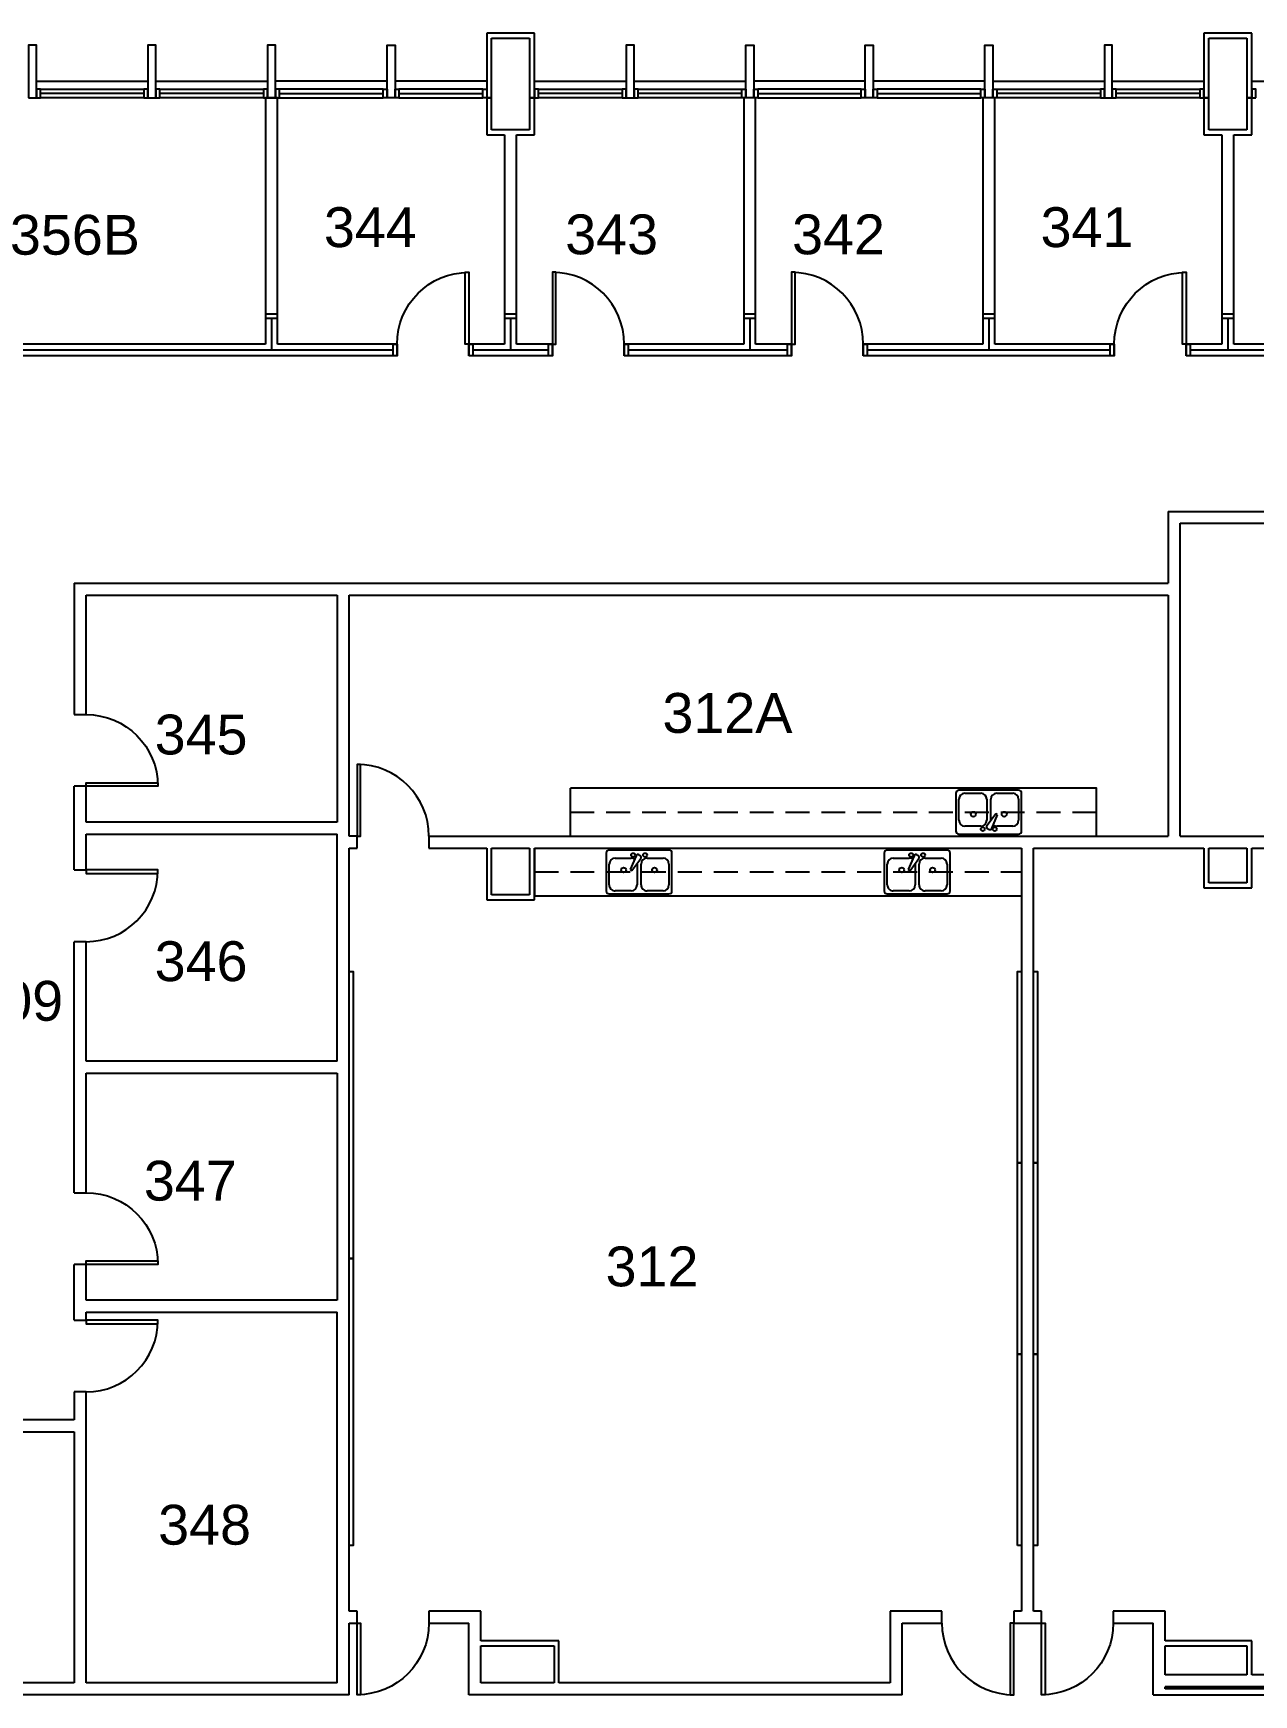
# Model space of a CAD drawing. Header units: inches. Extents: x 0 to 4788, y -1578 to 1209.
# Drawn here: x 2739 to 3352, y 0 to 834 of the extents above; entities that cross this region are included whole.
import ezdxf

# ---------------------------------------------------------------- set-up
doc = ezdxf.new("R2010")
doc.units = ezdxf.units.IN
doc.header["$LTSCALE"] = 48
doc.header["$MEASUREMENT"] = 0
doc.linetypes.add('DASH2', pattern=[0.375, 0.25, -0.125])
doc.layers.add('A-Anno-Note', color=231, linetype='Continuous', lineweight=25)
doc.layers.add('A-FLOR-CASE', color=3, linetype='Continuous', lineweight=25)
for name, color, linetype in [('A-DOOR', 4, 'Continuous'), ('A-GLAZ', 3, 'Continuous'), ('A-GLAZ-GLSS', 3, 'Continuous'), ('A-WALL', 5, 'Continuous'), ('A-WALL-JAMB', 6, 'Continuous')]:
    doc.layers.add(name, color=color, linetype=linetype)
doc.styles.add('ATT', font='txt')

# ---------------------------------------------------------------- blocks, each defined once
blk = doc.blocks.new('15PSNK10')
at = {"color": 0, "linetype": 'ByBlock'}
for p, q in [((0, 15), (0, -15)), ((20.5, 16.5), (1.5, 16.5)), ((4, 4), (4, 12)), ((7, 15), (17.5, 15)), ((20.5, 12), (20.5, 4)), ((22, -15), (22, 15)), ((2.37, -0.1), (2.77, 0.6)), ((10.18, -3.57), (4.27, 0.87)), ((17.5, 1), (7, 1)), ((2.88, -1.54), (9.68, -4.43)), ((4, -12), (4, -4)), ((7.04, -1), (17.5, -1)), ((9.68, -4.43), (10.18, -3.57)), ((20.5, -4), (20.5, -12)), ((1.5, -16.5), (20.5, -16.5)), ((17.5, -15), (7, -15))]:
    blk.add_line(p, q, dxfattribs=at)
for centre, radius in [((10, 7.75), 1.25), ((2.5, 3), 1), ((2.5, -3), 1), ((10, -7.75), 1.25)]:
    blk.add_circle(centre, radius, dxfattribs=at)
for centre, radius, start, end in [((1.5, 15), 1.5, 90, 180), ((7, 12), 3, 90, 180), ((17.5, 12), 3, 0, 90), ((20.5, 15), 1.5, 0, 90), ((3.63, 0.1), 1, 50.53768, 150), ((7, 4), 3, 180, 270), ((17.5, 4), 3, 270, 0), ((3.23, -0.6), 1, 150, 249.46232), ((7, -4), 3, 146.60703, 180), ((17.5, -4), 3, 0, 90), ((1.5, -15), 1.5, 180, 270), ((7, -12), 3, 180, 270), ((17.5, -12), 3, 270, 0), ((20.5, -15), 1.5, 270, 0)]:
    blk.add_arc(centre, radius, start, end, dxfattribs=at)
at = {"color": 0, "linetype": 'ByBlock', "style": 'ATT'}
for tag, p, flags in [('ITEM', (0, -26), 3), ('ROOM_NUMBER', (0, -35), 1)]:
    blk.add_attdef(tag, p, '', height=6, dxfattribs=dict(at, flags=flags))
blk = doc.blocks.new('*U533')
at = {"linetype": 'ByBlock', "lineweight": -2}
for p, q in [((111, 0), (6, 0)), ((6, -6), (111, -6))]:
    blk.add_line(p, q, dxfattribs=at)
at = {"lineweight": -2}
for p, q in [((111, 0), (6, 0)), ((6, -6), (111, -6))]:
    blk.add_line(p, q, dxfattribs=at)
blk = doc.blocks.new('*U536')
at = {"linetype": 'ByBlock', "lineweight": -2}
for p, q in [((129.5, 0), (6, 0)), ((129.5, -6), (129.5, 0)), ((6, -6), (129.5, -6))]:
    blk.add_line(p, q, dxfattribs=at)
at = {"lineweight": -2}
for p, q in [((129.5, 0), (6, 0)), ((129.5, -6), (129.5, 0)), ((6, -6), (129.5, -6))]:
    blk.add_line(p, q, dxfattribs=at)
blk = doc.blocks.new('*U537')
at = {"linetype": 'ByBlock', "lineweight": -2}
for p, q in [((129.5, 0), (6, 0)), ((129.5, -6), (129.5, 0)), ((6, -6), (129.5, -6))]:
    blk.add_line(p, q, dxfattribs=at)
at = {"lineweight": -2}
for p, q in [((129.5, 0), (6, 0)), ((129.5, -6), (129.5, 0)), ((6, -6), (129.5, -6))]:
    blk.add_line(p, q, dxfattribs=at)
blk = doc.blocks.new('*U538')
at = {"linetype": 'ByBlock', "lineweight": -2}
for p, q in [((129.5, 0), (6, 0)), ((129.5, -6), (129.5, 0)), ((6, -6), (129.5, -6))]:
    blk.add_line(p, q, dxfattribs=at)
at = {"lineweight": -2}
for p, q in [((129.5, 0), (6, 0)), ((129.5, -6), (129.5, 0)), ((6, -6), (129.5, -6))]:
    blk.add_line(p, q, dxfattribs=at)
blk = doc.blocks.new('*U540')
at = {"linetype": 'ByBlock', "lineweight": -2}
for p, q in [((37, 0), (0, 0)), ((60, 0), (43, 0)), ((60, -6), (60, 0)), ((96, 0), (96, -6)), ((96, 0), (138, 0)), ((138, -6), (138, 0)), ((174, 0), (174, -6)), ((174, 0), (300, 0)), ((300, -6), (300, 0)), ((336, 0), (336, -6)), ((336, 0), (378, 0)), ((378, -6), (378, 0)), ((414, 0), (414, -6)), ((414, 0), (540, 0)), ((696, 0), (696, -6)), ((696, 0), (738, 0)), ((738, -6), (738, 0)), ((774, 0), (1014, 0)), ((774, 0), (774, -6)), ((0, -6), (60, -6)), ((96, -6), (114, -6)), ((120, -6), (138, -6)), ((174, -6), (234, -6)), ((240, -6), (300, -6)), ((336, -6), (354, -6)), ((360, -6), (378, -6)), ((414, -6), (474, -6)), ((480, -6), (540, -6)), ((540, -6), (540, 0)), ((576, 0), (576, -6)), ((576, 0), (660, 0)), ((576, -6), (594, -6)), ((600, -6), (660, -6)), ((660, -6), (660, 0)), ((696, -6), (714, -6)), ((720, -6), (738, -6)), ((774, -6), (834, -6)), ((840, -6), (1014, -6))]:
    blk.add_line(p, q, dxfattribs=at)
at = {"lineweight": -2}
for p, q in [((37, 0), (0, 0)), ((60, 0), (43, 0)), ((60, -6), (60, 0)), ((96, 0), (96, -6)), ((96, 0), (138, 0)), ((138, -6), (138, 0)), ((174, 0), (174, -6)), ((174, 0), (300, 0)), ((300, -6), (300, 0)), ((336, 0), (336, -6)), ((336, 0), (378, 0)), ((378, -6), (378, 0)), ((414, 0), (414, -6)), ((414, 0), (540, 0)), ((696, 0), (696, -6)), ((696, 0), (738, 0)), ((738, -6), (738, 0)), ((774, 0), (1014, 0)), ((774, 0), (774, -6)), ((0, -6), (60, -6)), ((96, -6), (114, -6)), ((120, -6), (138, -6)), ((174, -6), (234, -6)), ((240, -6), (300, -6)), ((336, -6), (354, -6)), ((360, -6), (378, -6)), ((414, -6), (474, -6)), ((480, -6), (540, -6)), ((540, -6), (540, 0)), ((576, 0), (576, -6)), ((576, 0), (660, 0)), ((576, -6), (594, -6)), ((600, -6), (660, -6)), ((660, -6), (660, 0)), ((696, -6), (714, -6)), ((720, -6), (738, -6)), ((774, -6), (834, -6)), ((840, -6), (1014, -6))]:
    blk.add_line(p, q, dxfattribs=at)
blk = doc.blocks.new('*U522')
at = {"linetype": 'ByBlock', "lineweight": -2}
for p, q in [((111, 0), (6, 0)), ((6, -6), (111, -6))]:
    blk.add_line(p, q, dxfattribs=at)
at = {"lineweight": -2}
for p, q in [((111, 0), (6, 0)), ((6, -6), (111, -6))]:
    blk.add_line(p, q, dxfattribs=at)
blk = doc.blocks.new('*U35')
at = {"linetype": 'ByBlock', "lineweight": -2}
for p, q in [((17.25, 0), (-1.25, 0)), ((1.25, -2.5), (17.25, -2.5)), ((17.25, -2.5), (17.25, 0))]:
    blk.add_line(p, q, dxfattribs=at)
at = {"lineweight": -2}
for p, q in [((17.25, 0), (-1.25, 0)), ((1.25, -2.5), (17.25, -2.5)), ((17.25, -2.5), (17.25, 0))]:
    blk.add_line(p, q, dxfattribs=at)
blk = doc.blocks.new('*U36')
at = {"linetype": 'ByBlock', "lineweight": -2}
for p, q in [((0, 0), (0, -2.5)), ((32.5, 0), (0, 0)), ((0, -2.5), (30, -2.5))]:
    blk.add_line(p, q, dxfattribs=at)
at = {"lineweight": -2}
for p, q in [((0, 0), (0, -2.5)), ((32.5, 0), (0, 0)), ((0, -2.5), (30, -2.5))]:
    blk.add_line(p, q, dxfattribs=at)
blk = doc.blocks.new('*U37')
at = {"linetype": 'ByBlock', "lineweight": -2}
for p, q in [((17.25, 0), (1.25, 0)), ((17.25, -2.5), (17.25, 0)), ((-1.25, -2.5), (17.25, -2.5))]:
    blk.add_line(p, q, dxfattribs=at)
at = {"lineweight": -2}
for p, q in [((17.25, 0), (1.25, 0)), ((17.25, -2.5), (17.25, 0)), ((-1.25, -2.5), (17.25, -2.5))]:
    blk.add_line(p, q, dxfattribs=at)
blk = doc.blocks.new('*U38')
at = {"linetype": 'ByBlock', "lineweight": -2}
for p, q in [((0, 0), (0, -2.5)), ((30, 0), (0, 0)), ((0, -2.5), (32.5, -2.5))]:
    blk.add_line(p, q, dxfattribs=at)
at = {"lineweight": -2}
for p, q in [((0, 0), (0, -2.5)), ((30, 0), (0, 0)), ((0, -2.5), (32.5, -2.5))]:
    blk.add_line(p, q, dxfattribs=at)
blk = doc.blocks.new('*U39')
at = {"linetype": 'ByBlock', "lineweight": -2}
for p, q in [((6.5, 1.25), (-2.5, 1.25)), ((21.5, 1.25), (12.5, 1.25)), ((0, -1.25), (19, -1.25))]:
    blk.add_line(p, q, dxfattribs=at)
at = {"lineweight": -2}
for p, q in [((6.5, 1.25), (-2.5, 1.25)), ((21.5, 1.25), (12.5, 1.25)), ((0, -1.25), (19, -1.25))]:
    blk.add_line(p, q, dxfattribs=at)
blk = doc.blocks.new('*U40')
at = {"linetype": 'ByBlock', "lineweight": -2}
for p, q in [((19, 1.25), (0, 1.25)), ((-2.5, -1.25), (21.5, -1.25))]:
    blk.add_line(p, q, dxfattribs=at)
at = {"lineweight": -2}
for p, q in [((19, 1.25), (0, 1.25)), ((-2.5, -1.25), (21.5, -1.25))]:
    blk.add_line(p, q, dxfattribs=at)
blk = doc.blocks.new('*U41')
at = {"linetype": 'ByBlock', "lineweight": -2}
for p, q in [((17.25, 0), (-1.25, 0)), ((17.25, -2.5), (17.25, 0)), ((1.25, -2.5), (17.25, -2.5))]:
    blk.add_line(p, q, dxfattribs=at)
at = {"lineweight": -2}
for p, q in [((17.25, 0), (-1.25, 0)), ((17.25, -2.5), (17.25, 0)), ((1.25, -2.5), (17.25, -2.5))]:
    blk.add_line(p, q, dxfattribs=at)
blk = doc.blocks.new('*U42')
at = {"linetype": 'ByBlock', "lineweight": -2}
for p, q in [((0, 0), (0, -2.5)), ((32.5, 0), (0, 0)), ((0, -2.5), (30, -2.5))]:
    blk.add_line(p, q, dxfattribs=at)
at = {"lineweight": -2}
for p, q in [((0, 0), (0, -2.5)), ((32.5, 0), (0, 0)), ((0, -2.5), (30, -2.5))]:
    blk.add_line(p, q, dxfattribs=at)
blk = doc.blocks.new('*U43')
at = {"linetype": 'ByBlock', "lineweight": -2}
for p, q in [((-1.25, -2.5), (17.25, -2.5)), ((17.25, 0), (1.25, 0)), ((17.25, -2.5), (17.25, 0))]:
    blk.add_line(p, q, dxfattribs=at)
at = {"lineweight": -2}
for p, q in [((-1.25, -2.5), (17.25, -2.5)), ((17.25, 0), (1.25, 0)), ((17.25, -2.5), (17.25, 0))]:
    blk.add_line(p, q, dxfattribs=at)
blk = doc.blocks.new('*U44')
at = {"linetype": 'ByBlock', "lineweight": -2}
for p, q in [((0, 0), (0, -2.5)), ((30, 0), (0, 0)), ((0, -2.5), (32.5, -2.5))]:
    blk.add_line(p, q, dxfattribs=at)
at = {"lineweight": -2}
for p, q in [((0, 0), (0, -2.5)), ((30, 0), (0, 0)), ((0, -2.5), (32.5, -2.5))]:
    blk.add_line(p, q, dxfattribs=at)
blk = doc.blocks.new('*U45')
at = {"linetype": 'ByBlock', "lineweight": -2}
for p, q in [((6.5, 1.25), (-2.5, 1.25)), ((21.5, 1.25), (12.5, 1.25)), ((0, -1.25), (19, -1.25))]:
    blk.add_line(p, q, dxfattribs=at)
at = {"lineweight": -2}
for p, q in [((6.5, 1.25), (-2.5, 1.25)), ((21.5, 1.25), (12.5, 1.25)), ((0, -1.25), (19, -1.25))]:
    blk.add_line(p, q, dxfattribs=at)
blk = doc.blocks.new('*U46')
at = {"linetype": 'ByBlock', "lineweight": -2}
for p, q in [((19, 1.25), (0, 1.25)), ((-2.5, -1.25), (21.5, -1.25))]:
    blk.add_line(p, q, dxfattribs=at)
at = {"lineweight": -2}
for p, q in [((19, 1.25), (0, 1.25)), ((-2.5, -1.25), (21.5, -1.25))]:
    blk.add_line(p, q, dxfattribs=at)
blk = doc.blocks.new('*U55')
at = {"linetype": 'ByBlock', "lineweight": -2}
for p, q in [((124, 0), (3, 0)), ((166, 0), (130, 0)), ((3, -6), (160, -6))]:
    blk.add_line(p, q, dxfattribs=at)
at = {"lineweight": -2}
for p, q in [((124, 0), (3, 0)), ((166, 0), (130, 0)), ((3, -6), (160, -6))]:
    blk.add_line(p, q, dxfattribs=at)
blk = doc.blocks.new('*U58')
at = {"linetype": 'ByBlock', "lineweight": -2}
for p, q in [((10, 3), (6, 3)), ((10, -3), (10, 3)), ((46, 3), (46, -3)), ((46, 3), (97.75, 3)), ((97.75, 3), (417, 3)), ((423, 3), (647, 3)), ((647, -3), (647, 3)), ((683, 3), (683, -3)), ((687, 3), (683, 3)), ((6, -3), (10, -3)), ((46, -3), (75, -3)), ((77.5, -3), (96.5, -3)), ((99, -3), (343.5, -3)), ((349.5, -3), (435, -3)), ((437.5, -3), (456.5, -3)), ((459, -3), (647, -3)), ((683, -3), (687, -3))]:
    blk.add_line(p, q, dxfattribs=at)
at = {"lineweight": -2}
for p, q in [((10, 3), (6, 3)), ((10, -3), (10, 3)), ((46, 3), (46, -3)), ((46, 3), (97.75, 3)), ((97.75, 3), (417, 3)), ((423, 3), (647, 3)), ((647, -3), (647, 3)), ((683, 3), (683, -3)), ((687, 3), (683, 3)), ((6, -3), (10, -3)), ((46, -3), (75, -3)), ((77.5, -3), (96.5, -3)), ((99, -3), (343.5, -3)), ((349.5, -3), (435, -3)), ((437.5, -3), (456.5, -3)), ((459, -3), (647, -3)), ((683, -3), (687, -3))]:
    blk.add_line(p, q, dxfattribs=at)
blk = doc.blocks.new('*U59')
at = {"linetype": 'ByBlock', "lineweight": -2}
for p, q in [((132, 0), (6, 0)), ((152, 0), (138, 0)), ((152, -6), (152, 0)), ((188, 0), (188, -6)), ((188, 0), (216, 0)), ((252, 0), (378, 0)), ((378, -6), (378, 0)), ((414, 0), (456, 0)), ((414, 0), (414, -6)), ((456, -6), (456, 0)), ((492, 0), (492, -6)), ((558, 0), (492, 0)), ((6, -6), (152, -6)), ((188, -6), (192, -6)), ((198, -6), (216, -6)), ((216, -6), (216, 0)), ((252, 0), (252, -6)), ((252, -6), (312, -6)), ((318, -6), (378, -6)), ((414, -6), (432, -6)), ((438, -6), (456, -6)), ((492, -6), (552, -6))]:
    blk.add_line(p, q, dxfattribs=at)
at = {"lineweight": -2}
for p, q in [((132, 0), (6, 0)), ((152, 0), (138, 0)), ((152, -6), (152, 0)), ((188, 0), (188, -6)), ((188, 0), (216, 0)), ((252, 0), (378, 0)), ((378, -6), (378, 0)), ((414, 0), (456, 0)), ((414, 0), (414, -6)), ((456, -6), (456, 0)), ((492, 0), (492, -6)), ((558, 0), (492, 0)), ((6, -6), (152, -6)), ((188, -6), (192, -6)), ((198, -6), (216, -6)), ((216, -6), (216, 0)), ((252, 0), (252, -6)), ((252, -6), (312, -6)), ((318, -6), (378, -6)), ((414, -6), (432, -6)), ((438, -6), (456, -6)), ((492, -6), (552, -6))]:
    blk.add_line(p, q, dxfattribs=at)
blk = doc.blocks.new('*U62')
at = {"linetype": 'ByBlock', "lineweight": -2}
for p, q in [((22.75, 0), (-1.25, 0)), ((1.25, -2.5), (20.25, -2.5))]:
    blk.add_line(p, q, dxfattribs=at)
at = {"lineweight": -2}
for p, q in [((22.75, 0), (-1.25, 0)), ((1.25, -2.5), (20.25, -2.5))]:
    blk.add_line(p, q, dxfattribs=at)
blk = doc.blocks.new('*U63')
at = {"linetype": 'ByBlock', "lineweight": -2}
for p, q in [((38.04, 0), (1.25, 0)), ((-1.25, -2.5), (38.04, -2.5))]:
    blk.add_line(p, q, dxfattribs=at)
at = {"lineweight": -2}
for p, q in [((38.04, 0), (1.25, 0)), ((-1.25, -2.5), (38.04, -2.5))]:
    blk.add_line(p, q, dxfattribs=at)
blk = doc.blocks.new('*U64')
at = {"linetype": 'ByBlock', "lineweight": -2}
for p, q in [((18.5, 1.25), (-2.5, 1.25)), ((0, -1.25), (18.5, -1.25))]:
    blk.add_line(p, q, dxfattribs=at)
at = {"lineweight": -2}
for p, q in [((18.5, 1.25), (-2.5, 1.25)), ((0, -1.25), (18.5, -1.25))]:
    blk.add_line(p, q, dxfattribs=at)
blk = doc.blocks.new('*U65')
at = {"linetype": 'ByBlock', "lineweight": -2}
for p, q in [((42.25, 0), (1.25, 0)), ((-1.25, -2.5), (42.25, -2.5))]:
    blk.add_line(p, q, dxfattribs=at)
at = {"lineweight": -2}
for p, q in [((42.25, 0), (1.25, 0)), ((-1.25, -2.5), (42.25, -2.5))]:
    blk.add_line(p, q, dxfattribs=at)
blk = doc.blocks.new('*U66')
at = {"linetype": 'ByBlock', "lineweight": -2}
for p, q in [((14.5, 1.25), (-2.5, 1.25)), ((0, -1.25), (14.5, -1.25))]:
    blk.add_line(p, q, dxfattribs=at)
at = {"lineweight": -2}
for p, q in [((14.5, 1.25), (-2.5, 1.25)), ((0, -1.25), (14.5, -1.25))]:
    blk.add_line(p, q, dxfattribs=at)
blk = doc.blocks.new('*U67')
at = {"linetype": 'ByBlock', "lineweight": -2}
for p, q in [((22.75, 0), (-1.25, 0)), ((1.25, -2.5), (20.25, -2.5))]:
    blk.add_line(p, q, dxfattribs=at)
at = {"lineweight": -2}
for p, q in [((22.75, 0), (-1.25, 0)), ((1.25, -2.5), (20.25, -2.5))]:
    blk.add_line(p, q, dxfattribs=at)
blk = doc.blocks.new('*U68')
at = {"linetype": 'ByBlock', "lineweight": -2}
for p, q in [((22.03, 1.25), (2.03, 1.25)), ((2.03, -1.25), (19.53, -1.25))]:
    blk.add_line(p, q, dxfattribs=at)
at = {"lineweight": -2}
for p, q in [((22.03, 1.25), (2.03, 1.25)), ((2.03, -1.25), (19.53, -1.25))]:
    blk.add_line(p, q, dxfattribs=at)
blk = doc.blocks.new('*U69')
at = {"linetype": 'ByBlock', "lineweight": -2}
for p, q in [((26, 1.25), (0, 1.25)), ((2.5, -1.25), (26, -1.25))]:
    blk.add_line(p, q, dxfattribs=at)
at = {"lineweight": -2}
for p, q in [((26, 1.25), (0, 1.25)), ((2.5, -1.25), (26, -1.25))]:
    blk.add_line(p, q, dxfattribs=at)
blk = doc.blocks.new('*U70')
at = {"linetype": 'ByBlock', "lineweight": -2}
for p, q in [((29.09, 1.25), (3.09, 1.25)), ((3.09, -1.25), (26.59, -1.25))]:
    blk.add_line(p, q, dxfattribs=at)
at = {"lineweight": -2}
for p, q in [((29.09, 1.25), (3.09, 1.25)), ((3.09, -1.25), (26.59, -1.25))]:
    blk.add_line(p, q, dxfattribs=at)
blk = doc.blocks.new('*U71')
at = {"linetype": 'ByBlock', "lineweight": -2}
for p, q in [((6, 0), (192, 0)), ((0, -6), (36, -6)), ((42, -6), (425, -6)), ((312, 0), (198, 0)), ((318, 0), (432, 0)), ((431, -6), (552, -6)), ((552, 0), (438, 0))]:
    blk.add_line(p, q, dxfattribs=at)
at = {"lineweight": -2}
for p, q in [((6, 0), (192, 0)), ((0, -6), (36, -6)), ((42, -6), (425, -6)), ((312, 0), (198, 0)), ((318, 0), (432, 0)), ((431, -6), (552, -6)), ((552, 0), (438, 0))]:
    blk.add_line(p, q, dxfattribs=at)
blk = doc.blocks.new('*U72')
at = {"linetype": 'ByBlock', "lineweight": -2}
for p, q in [((383, 3), (0, 3)), ((0, -3), (383, -3))]:
    blk.add_line(p, q, dxfattribs=at)
at = {"lineweight": -2}
for p, q in [((383, 3), (0, 3)), ((0, -3), (383, -3))]:
    blk.add_line(p, q, dxfattribs=at)
blk = doc.blocks.new('*U107')
at = {"linetype": 'ByBlock', "lineweight": -2}
for p, q in [((20, 1.25), (0, 1.25)), ((2.5, -1.25), (20, -1.25))]:
    blk.add_line(p, q, dxfattribs=at)
at = {"lineweight": -2}
for p, q in [((20, 1.25), (0, 1.25)), ((2.5, -1.25), (20, -1.25))]:
    blk.add_line(p, q, dxfattribs=at)
blk = doc.blocks.new('*U108')
at = {"linetype": 'ByBlock', "lineweight": -2}
for p, q in [((10, 0), (6, 0)), ((6, -6), (10, -6)), ((10, -6), (10, 0)), ((46, 0), (46, -6)), ((72, 0), (46, 0)), ((46, -6), (66, -6))]:
    blk.add_line(p, q, dxfattribs=at)
at = {"lineweight": -2}
for p, q in [((10, 0), (6, 0)), ((6, -6), (10, -6)), ((10, -6), (10, 0)), ((46, 0), (46, -6)), ((72, 0), (46, 0)), ((46, -6), (66, -6))]:
    blk.add_line(p, q, dxfattribs=at)
blk = doc.blocks.new('*U109')
at = {"linetype": 'ByBlock', "lineweight": -2}
for p, q in [((0, 0), (36, 0)), ((6, -6), (24.5, -6)), ((27, -6), (42, -6))]:
    blk.add_line(p, q, dxfattribs=at)
at = {"lineweight": -2}
for p, q in [((0, 0), (36, 0)), ((6, -6), (24.5, -6)), ((27, -6), (42, -6))]:
    blk.add_line(p, q, dxfattribs=at)
blk = doc.blocks.new('*U110')
at = {"linetype": 'ByBlock', "lineweight": -2}
for p, q in [((-6, 0), (249, 0)), ((249, 0), (369, 0)), ((489, 0), (630, 0)), ((0, -6), (126, -6)), ((132, -6), (246, -6)), ((252, -6), (261, -6)), ((263.5, -6), (282.5, -6)), ((285, -6), (366, -6)), ((489, 0), (369, 0)), ((372, -6), (486, -6)), ((492, -6), (606, -6)), ((612, -6), (624, -6))]:
    blk.add_line(p, q, dxfattribs=at)
at = {"lineweight": -2}
for p, q in [((-6, 0), (249, 0)), ((249, 0), (369, 0)), ((489, 0), (630, 0)), ((0, -6), (126, -6)), ((132, -6), (246, -6)), ((252, -6), (261, -6)), ((263.5, -6), (282.5, -6)), ((285, -6), (366, -6)), ((489, 0), (369, 0)), ((372, -6), (486, -6)), ((492, -6), (606, -6)), ((612, -6), (624, -6))]:
    blk.add_line(p, q, dxfattribs=at)
blk = doc.blocks.new('*U111')
at = {"linetype": 'ByBlock', "lineweight": -2}
for p, q in [((26, 0), (0, 0)), ((66, 0), (62, 0)), ((6, -6), (26, -6)), ((26, -6), (26, 0)), ((62, 0), (62, -6)), ((62, -6), (69, -6))]:
    blk.add_line(p, q, dxfattribs=at)
at = {"lineweight": -2}
for p, q in [((26, 0), (0, 0)), ((66, 0), (62, 0)), ((6, -6), (26, -6)), ((26, -6), (26, 0)), ((62, 0), (62, -6)), ((62, -6), (69, -6))]:
    blk.add_line(p, q, dxfattribs=at)
blk = doc.blocks.new('*U112')
at = {"linetype": 'ByBlock', "lineweight": -2}
for p, q in [((42, 0), (6, 0)), ((0, -6), (36, -6))]:
    blk.add_line(p, q, dxfattribs=at)
at = {"lineweight": -2}
for p, q in [((42, 0), (6, 0)), ((0, -6), (36, -6))]:
    blk.add_line(p, q, dxfattribs=at)
blk = doc.blocks.new('*U113')
at = {"linetype": 'ByBlock', "lineweight": -2}
for p, q in [((-6, 0), (211.5, 0)), ((0, -6), (166.21, -6)), ((168.71, -6), (205.5, -6))]:
    blk.add_line(p, q, dxfattribs=at)
at = {"lineweight": -2}
for p, q in [((-6, 0), (211.5, 0)), ((0, -6), (166.21, -6)), ((168.71, -6), (205.5, -6))]:
    blk.add_line(p, q, dxfattribs=at)
blk = doc.blocks.new('*U114')
at = {"linetype": 'ByBlock', "lineweight": -2}
for p, q in [((7, 0), (3, 0)), ((7, -6), (7, 0)), ((43, 0), (43, -6)), ((69, 0), (43, 0)), ((0, -6), (7, -6)), ((43, -6), (63, -6))]:
    blk.add_line(p, q, dxfattribs=at)
at = {"lineweight": -2}
for p, q in [((7, 0), (3, 0)), ((7, -6), (7, 0)), ((43, 0), (43, -6)), ((69, 0), (43, 0)), ((0, -6), (7, -6)), ((43, -6), (63, -6))]:
    blk.add_line(p, q, dxfattribs=at)
blk = doc.blocks.new('*U115')
at = {"linetype": 'ByBlock', "lineweight": -2}
for p, q in [((0, 0), (36, 0)), ((3, -6), (4, -6)), ((10, -6), (24.5, -6)), ((27, -6), (42, -6))]:
    blk.add_line(p, q, dxfattribs=at)
at = {"lineweight": -2}
for p, q in [((0, 0), (36, 0)), ((3, -6), (4, -6)), ((10, -6), (24.5, -6)), ((27, -6), (42, -6))]:
    blk.add_line(p, q, dxfattribs=at)
blk = doc.blocks.new('*U151')
at = {"linetype": 'ByBlock', "lineweight": -2}
for p, q in [((0, 3), (549, 3)), ((6, -3), (132, -3)), ((138, -3), (549, -3))]:
    blk.add_line(p, q, dxfattribs=at)
at = {"lineweight": -2}
for p, q in [((0, 3), (549, 3)), ((6, -3), (132, -3)), ((138, -3), (549, -3))]:
    blk.add_line(p, q, dxfattribs=at)
blk = doc.blocks.new('*U152')
at = {"linetype": 'ByBlock', "lineweight": -2}
for p, q in [((0, 3), (344, 3)), ((387, 3), (350, 3)), ((6, -3), (270, -3)), ((276, -3), (387, -3))]:
    blk.add_line(p, q, dxfattribs=at)
at = {"lineweight": -2}
for p, q in [((0, 3), (344, 3)), ((387, 3), (350, 3)), ((6, -3), (270, -3)), ((276, -3), (387, -3))]:
    blk.add_line(p, q, dxfattribs=at)
blk = doc.blocks.new('*U252')
at = {"linetype": 'ByBlock', "lineweight": -2}
for p, q in [((132, 3), (6, 3)), ((6, -3), (132, -3))]:
    blk.add_line(p, q, dxfattribs=at)
at = {"lineweight": -2}
for p, q in [((132, 3), (6, 3)), ((6, -3), (132, -3))]:
    blk.add_line(p, q, dxfattribs=at)
blk = doc.blocks.new('*U254')
at = {"linetype": 'ByBlock', "lineweight": -2}
for p, q in [((60, 0), (0, 0)), ((60, -6), (60, 0)), ((96, 0), (96, -6)), ((114, 0), (96, 0)), ((138, 0), (120, 0)), ((174, 0), (174, -6)), ((234, 0), (174, 0)), ((354, 0), (336, 0)), ((0, -6), (60, -6)), ((96, -6), (138, -6)), ((138, -6), (138, 0)), ((174, -6), (300, -6)), ((300, 0), (240, 0)), ((300, -6), (300, 0)), ((336, 0), (336, -6)), ((336, -6), (378, -6)), ((378, 0), (360, 0)), ((378, -6), (378, 0)), ((414, 0), (414, -6)), ((414, 0), (474, 0)), ((414, -6), (456, -6)), ((462, -6), (498, -6)), ((492, 0), (480, 0))]:
    blk.add_line(p, q, dxfattribs=at)
at = {"lineweight": -2}
for p, q in [((60, 0), (0, 0)), ((60, -6), (60, 0)), ((96, 0), (96, -6)), ((114, 0), (96, 0)), ((138, 0), (120, 0)), ((174, 0), (174, -6)), ((234, 0), (174, 0)), ((354, 0), (336, 0)), ((0, -6), (60, -6)), ((96, -6), (138, -6)), ((138, -6), (138, 0)), ((174, -6), (300, -6)), ((300, 0), (240, 0)), ((300, -6), (300, 0)), ((336, 0), (336, -6)), ((336, -6), (378, -6)), ((378, 0), (360, 0)), ((378, -6), (378, 0)), ((414, 0), (414, -6)), ((414, 0), (474, 0)), ((414, -6), (456, -6)), ((462, -6), (498, -6)), ((492, 0), (480, 0))]:
    blk.add_line(p, q, dxfattribs=at)
blk = doc.blocks.new('*U258')
at = {"linetype": 'ByBlock', "lineweight": -2}
for p, q in [((132, 3), (6, 3)), ((6, -3), (132, -3))]:
    blk.add_line(p, q, dxfattribs=at)
at = {"lineweight": -2}
for p, q in [((132, 3), (6, 3)), ((6, -3), (132, -3))]:
    blk.add_line(p, q, dxfattribs=at)
blk = doc.blocks.new('*U259')
at = {"linetype": 'ByBlock', "lineweight": -2}
for p, q in [((132, 3), (6, 3)), ((6, -3), (132, -3))]:
    blk.add_line(p, q, dxfattribs=at)
at = {"lineweight": -2}
for p, q in [((132, 3), (6, 3)), ((6, -3), (132, -3))]:
    blk.add_line(p, q, dxfattribs=at)
blk = doc.blocks.new('*U412')
at = {"linetype": 'ByBlock', "lineweight": -2}
for p, q in [((247, 0), (-6, 0)), ((0, -3), (241, -3))]:
    blk.add_line(p, q, dxfattribs=at)
at = {"lineweight": -2}
for p, q in [((247, 0), (-6, 0)), ((0, -3), (241, -3))]:
    blk.add_line(p, q, dxfattribs=at)
blk = doc.blocks.new('*U414')
at = {"linetype": 'ByBlock', "lineweight": -2}
for p, q in [((0, 0), (55, 0)), ((0, -6), (19, -6)), ((30.5, -6), (258.5, -6)), ((61, 0), (302, 0)), ((261, -6), (302, -6))]:
    blk.add_line(p, q, dxfattribs=at)
at = {"lineweight": -2}
for p, q in [((0, 0), (55, 0)), ((0, -6), (19, -6)), ((30.5, -6), (258.5, -6)), ((61, 0), (302, 0)), ((261, -6), (302, -6))]:
    blk.add_line(p, q, dxfattribs=at)

msp = doc.modelspace()

# ---------------------------------------------------------------- linework, layer by layer
at = {"layer": 'A-DOOR', "linetype": 'ByBlock', "lineweight": -2}
for points in [[(2958, 678), (2956.25, 678), (2956.25, 714), (2958, 714)], [(3000, 678), (3001.75, 678), (3001.75, 714), (3000, 714)], [(3120, 678), (3121.75, 678), (3121.75, 714), (3120, 714)], [(3318, 678), (3316.25, 678), (3316.25, 714), (3318, 714)], [(2902, 431), (2903.75, 431), (2903.75, 467), (2902, 467)], [(2766, 456), (2766, 457.75), (2802, 457.75), (2802, 456)], [(2766, 414), (2766, 412.25), (2802, 412.25), (2802, 414)], [(2766, 216), (2766, 217.75), (2802, 217.75), (2802, 216)], [(2766, 188), (2766, 186.25), (2802, 186.25), (2802, 188)], [(2902, 36), (2903.75, 36), (2903.75, 0), (2902, 0)], [(3231.5, 36), (3229.75, 36), (3229.75, 0), (3231.5, 0)], [(3245.5, 36), (3247.25, 36), (3247.25, 0), (3245.5, 0)]]:
    msp.add_lwpolyline(points, close=True, dxfattribs=at)
at = {"layer": 'A-DOOR', "linetype": 'ByBlock', "lineweight": -2, "extrusion": (0, 0, -1)}
for centre, start, end in [((-2958, 678), 0, 90), ((-3318, 678), 0, 90), ((-2766, 456), 90, 180), ((-2766, 216), 90, 180), ((-2902, 36), 180, 270), ((-3245.5, 36), 180, 270)]:
    msp.add_arc(centre, 36, start, end, dxfattribs=at)
at = {"layer": 'A-DOOR', "linetype": 'ByBlock', "lineweight": -2}
for centre, start, end in [((3000, 678), 0, 90), ((3120, 678), 0, 90), ((2902, 431), 0, 90), ((2766, 414), 270, 0), ((2766, 188), 270, 0), ((3231.5, 36), 180, 270)]:
    msp.add_arc(centre, 36, start, end, dxfattribs=at)
at = {"layer": 'A-FLOR-CASE'}
msp.add_line((3009, 431), (3009, 455), dxfattribs=at)
at = {"layer": 'A-FLOR-CASE', "elevation": 0}
for points in [[(3273, 431), (3273, 431), (3273, 455), (3009, 455)], [(2991, 425), (2991, 401), (3235.5, 401)]]:
    msp.add_lwpolyline(points, dxfattribs=at)
at = {"layer": 'A-FLOR-CASE', "linetype": 'DASH2', "elevation": 0}
for points in [[(3009, 443), (3273, 443)], [(2991, 413), (2991, 413), (3235.5, 413)]]:
    msp.add_lwpolyline(points, dxfattribs=at)
at = {"layer": 'A-FLOR-CASE'}
for points in [[(2898, 363), (2900, 363), (2900, 219), (2898, 219)], [(3233.5, 267), (3233.5, 363), (3235.5, 363), (3235.5, 267)], [(3241.5, 267), (3241.5, 363), (3243.5, 363), (3243.5, 267)], [(3233.5, 171), (3233.5, 267), (3235.5, 267), (3235.5, 171)], [(3241.5, 171), (3241.5, 267), (3243.5, 267), (3243.5, 171)], [(2898, 219), (2900, 219), (2900, 75), (2898, 75)], [(3233.5, 75), (3233.5, 171), (3235.5, 171), (3235.5, 75)], [(3241.5, 75), (3241.5, 171), (3243.5, 171), (3243.5, 75)]]:
    msp.add_lwpolyline(points, close=True, dxfattribs=at)
at = {"layer": 'A-GLAZ'}
for p, q in [((2740.99, 810), (2796.99, 810)), ((2800.99, 810), (2856.99, 810)), ((2916.99, 810), (2860.99, 810)), ((2967, 810), (2920.99, 810)), ((2991, 810), (3037.01, 810)), ((3041.01, 810), (3097.01, 810)), ((3157.01, 810), (3101.01, 810)), ((3217.01, 810), (3161.01, 810)), ((3221.01, 810), (3277.01, 810)), ((3281.01, 810), (3327, 810)), ((3351, 810), (3397.01, 810)), ((2742.99, 806), (2794.99, 806)), ((2794.99, 801.5), (2742.99, 801.5)), ((2802.99, 806), (2854.99, 806)), ((2854.99, 801.5), (2802.99, 801.5)), ((2914.99, 806), (2862.99, 806)), ((2862.99, 801.5), (2914.99, 801.5)), ((2965, 806), (2922.99, 806)), ((2922.99, 801.5), (2965, 801.5)), ((2993, 806), (3035.01, 806)), ((3035.01, 801.5), (2993, 801.5)), ((3043.01, 806), (3095.01, 806)), ((3095.01, 801.5), (3043.01, 801.5)), ((3155.01, 806), (3103.01, 806)), ((3103.01, 801.5), (3155.01, 801.5)), ((3215.01, 806), (3163.01, 806)), ((3163.01, 801.5), (3215.01, 801.5)), ((3223.01, 806), (3275.01, 806)), ((3275.01, 801.5), (3223.01, 801.5)), ((3283.01, 806), (3325, 806)), ((3325, 801.5), (3283.01, 801.5)), ((2859, 691), (2859, 675)), ((2979, 691), (2979, 675)), ((3099, 691), (3099, 675)), ((3219, 691), (3219, 675)), ((3339, 691), (3339, 675)), ((2679, 675), (2920, 675)), ((2960, 675), (2998, 675)), ((3038, 675), (3118, 675)), ((3158, 675), (3280, 675)), ((3320, 675), (3358, 675))]:
    msp.add_line(p, q, dxfattribs=at)
at = {"layer": 'A-GLAZ-GLSS'}
for p, q in [((2794.99, 803.75), (2742.99, 803.75)), ((2854.99, 803.75), (2802.99, 803.75)), ((2862.99, 803.75), (2914.99, 803.75)), ((2922.99, 803.75), (2965, 803.75)), ((3035.01, 803.75), (2993, 803.75)), ((3095.01, 803.75), (3043.01, 803.75)), ((3103.01, 803.75), (3155.01, 803.75)), ((3163.01, 803.75), (3215.01, 803.75)), ((3275.01, 803.75), (3223.01, 803.75)), ((3325, 803.75), (3283.01, 803.75))]:
    msp.add_line(p, q, dxfattribs=at)
at = {"layer": 'A-WALL-JAMB'}
for points in [[(2736.99, 801.5), (2740.99, 801.5), (2740.99, 828), (2736.99, 828)], [(2796.99, 801.5), (2800.99, 801.5), (2800.99, 828), (2796.99, 828)], [(2856.99, 801.5), (2860.99, 801.5), (2860.99, 828), (2856.99, 828)], [(2920.99, 801.5), (2916.99, 801.5), (2916.99, 828), (2920.99, 828)], [(3037.01, 801.5), (3041.01, 801.5), (3041.01, 828), (3037.01, 828)], [(3101.01, 801.5), (3097.01, 801.5), (3097.01, 828), (3101.01, 828)], [(3161.01, 801.5), (3157.01, 801.5), (3157.01, 828), (3161.01, 828)], [(3221.01, 801.5), (3217.01, 801.5), (3217.01, 828), (3221.01, 828)], [(3277.01, 801.5), (3281.01, 801.5), (3281.01, 828), (3277.01, 828)], [(2742.99, 801.5), (2742.99, 806), (2740.99, 806), (2740.99, 801.5)], [(2796.99, 801.5), (2796.99, 806), (2794.99, 806), (2794.99, 801.5)], [(2802.99, 801.5), (2802.99, 806), (2800.99, 806), (2800.99, 801.5)], [(2856.99, 801.5), (2856.99, 806), (2854.99, 806), (2854.99, 801.5)], [(2862.99, 801.5), (2862.99, 806), (2860.99, 806), (2860.99, 801.5)], [(2914.99, 801.5), (2914.99, 806), (2916.99, 806), (2916.99, 801.5)], [(2920.99, 801.5), (2920.99, 806), (2922.99, 806), (2922.99, 801.5)], [(2965, 801.5), (2965, 806), (2967, 806), (2967, 801.5)], [(2993, 801.5), (2993, 806), (2991, 806), (2991, 801.5)], [(3037.01, 801.5), (3037.01, 806), (3035.01, 806), (3035.01, 801.5)], [(3043.01, 801.5), (3043.01, 806), (3041.01, 806), (3041.01, 801.5)], [(3095.01, 801.5), (3095.01, 806), (3097.01, 806), (3097.01, 801.5)], [(3101.01, 801.5), (3101.01, 806), (3103.01, 806), (3103.01, 801.5)], [(3155.01, 801.5), (3155.01, 806), (3157.01, 806), (3157.01, 801.5)], [(3161.01, 801.5), (3161.01, 806), (3163.01, 806), (3163.01, 801.5)], [(3215.01, 801.5), (3215.01, 806), (3217.01, 806), (3217.01, 801.5)], [(3221.01, 801.5), (3221.01, 806), (3223.01, 806), (3223.01, 801.5)], [(3277.01, 801.5), (3277.01, 806), (3275.01, 806), (3275.01, 801.5)], [(3283.01, 801.5), (3283.01, 806), (3281.01, 806), (3281.01, 801.5)], [(3327, 801.5), (3327, 806), (3325, 806), (3325, 801.5)], [(3353, 801.5), (3353, 806), (3351, 806), (3351, 801.5)], [(2856, 691), (2862, 691), (2862, 693), (2856, 693)], [(2976, 691), (2982, 691), (2982, 693), (2976, 693)], [(3096, 691), (3102, 691), (3102, 693), (3096, 693)], [(3216, 691), (3222, 691), (3222, 693), (3216, 693)], [(3336, 691), (3342, 691), (3342, 693), (3336, 693)], [(2920, 672), (2920, 678), (2922, 678), (2922, 672)], [(2958, 672), (2958, 678), (2960, 678), (2960, 672)], [(2998, 672), (2998, 678), (3000, 678), (3000, 672)], [(3036, 672), (3036, 678), (3038, 678), (3038, 672)], [(3118, 672), (3118, 678), (3120, 678), (3120, 672)], [(3156, 672), (3156, 678), (3158, 678), (3158, 672)], [(3280, 672), (3280, 678), (3282, 678), (3282, 672)], [(3318, 672), (3318, 678), (3320, 678), (3320, 672)]]:
    msp.add_lwpolyline(points, close=True, dxfattribs=at)

# ---------------------------------------------------------------- block references
at = {"layer": 'A-FLOR-CASE'}
for p, rotation in [((3219, 432), 90), ((3043.5, 424), 270), ((3183.05, 424), 270)]:
    msp.add_blockref('15PSNK10', p, dxfattribs=dict(at, rotation=rotation))
at = {"layer": 'A-WALL'}
for name, p, rotation in [('*U36', (2967, 801.5), 90), ('*U40', (2988.5, 832.75), 180.0000000003453), ('*U38', (2988.5, 801.5), 90), ('*U42', (3327, 801.5), 90), ('*U46', (3348.5, 832.75), 180.0000000003453), ('*U44', (3348.5, 801.5), 90), ('*U538', (2856, 672), 90), ('*U35', (2967, 784.25), 90), ('*U37', (2988.5, 784.25), 90), ('*U537', (3096, 672), 90), ('*U536', (3216, 672), 90), ('*U41', (3327, 784.25), 90), ('*U43', (3348.5, 784.25), 90), ('*U39', (2988.5, 784.25), 180.0000000005797), ('*U45', (3348.5, 784.25), 180.0000000005797), ('*U522', (2976, 672), 90), ('*U533', (3336, 672), 90), ('*U540', (3696, 672), 180), ('*U55', (3309, 428), 90), ('*U59', (2760, 0), 90), ('*U71', (2892, 0), 90), ('*U252', (2760, 435), 359.9999999999968), ('*U58', (2892, 428), 359.9999999999968), ('*U69', (2968.25, 399), 90), ('*U70', (2989.75, 428.09), 270), ('*U72', (3238.5, 42), 90), ('*U107', (3328.25, 405), 90), ('*U68', (3349.75, 427.03), 270), ('*U62', (2989.75, 399), 179.9999999999446), ('*U67', (3349.75, 405), 179.9999999999349), ('*U258', (2760, 315), 359.9999999999968), ('*U259', (2760, 195), 359.9999999999984), ('*U254', (2760, 132), 180), ('*U108', (2892, 42), 359.9999999999935), ('*U109', (2958, 0), 90), ('*U111', (3169.5, 42), 359.9999999999935), ('*U112', (3169.5, 0), 90), ('*U114', (3238.5, 42), 359.9999999999931), ('*U115', (3301.5, 0), 90), ('*U63', (3002.04, 24.5), 179.9999999992705), ('*U64', (3002.04, 24.5), 270), ('*U65', (3349.75, 24.5), 179.9999999994516), ('*U66', (3349.75, 24.5), 270), ('*U414', (3609.5, 4), 179.9999999999981), ('*U110', (2892, 0), 180.0000000000006), ('*U113', (3169.5, 0), 180.0000000000007), ('*U412', (3548.5, 0), 179.9999999999981)]:
    msp.add_blockref(name, p, dxfattribs=dict(at, rotation=rotation))
for name, p in [('*U152', (3309, 591)), ('*U151', (2760, 555))]:
    msp.add_blockref(name, p, dxfattribs=at)

# ---------------------------------------------------------------- texts
at = {"layer": 'A-Anno-Note', "char_height": 20, "attachment_point": 1}
for s, insert in [('{\\fArial|b0|i0|c0|p34;356B}', (2727.71, 742.84)), ('{\\fArial|b0|i0|c0|p34;344}', (2885.31, 746.65)), ('{\\fArial|b0|i0|c0|p34;343}', (3006.41, 743.04)), ('{\\fArial|b0|i0|c0|p34;342}', (3120.28, 743.04)), ('{\\fArial|b0|i0|c0|p34;341}', (3245, 746.65)), ('{\\fArial|b0|i0|c0|p34;312A}', (3055.21, 502.83)), ('{\\fArial|b0|i0|c0|p34;345}', (2800.36, 491.99)), ('{\\fArial|b0|i0|c0|p34;346}', (2800.36, 378.21)), ('{\\fArial|b0|i0|c0|p34;C309}', (2687.63, 358.33)), ('{\\fArial|b0|i0|c0|p34;347}', (2794.94, 268.04)), ('{\\fArial|b0|i0|c0|p34;312}', (3026.68, 225.01)), ('{\\fArial|b0|i0|c0|p34;348}', (2802.11, 95.35))]:
    msp.add_mtext(s, dxfattribs=dict(at, insert=insert))

doc.saveas('drawing.dxf')
